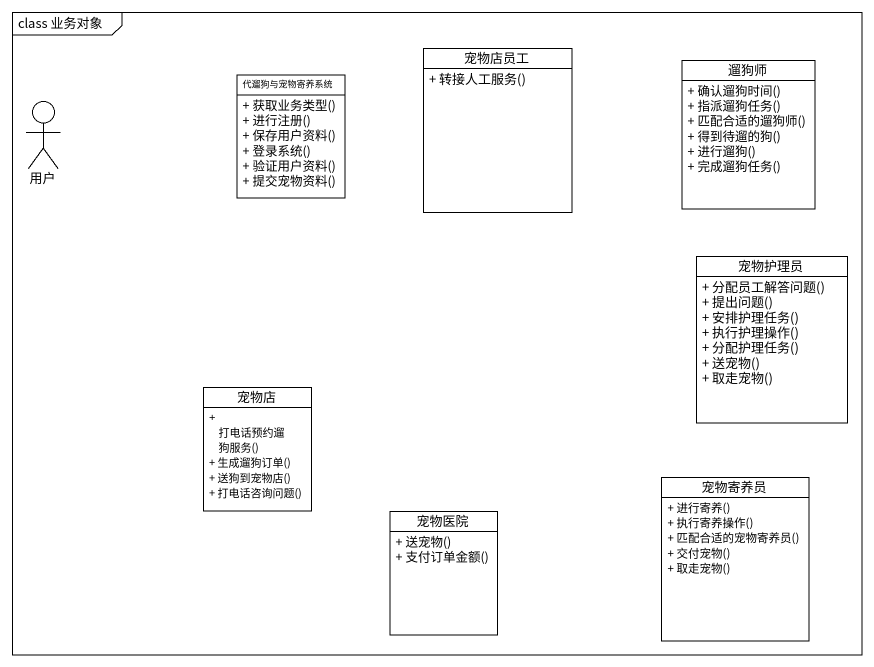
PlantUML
@startuml
mainframe class 业务对象
allowmixing
hide circle
hide empty members
skinparam classAttributeIconSize 0
class 宠物店员工 {
  + 转接人工服务()
}
class 遛狗师 {
  + 确认遛狗时间()
  + 指派遛狗任务()
  + 匹配合适的遛狗师()
  + 得到待遛的狗()
  + 进行遛狗()
  + 完成遛狗任务()
}
actor 用户
class 代遛狗与宠物寄养系统 {
  + 获取业务类型()
  + 进行注册()
  + 保存用户资料()
  + 登录系统()
  + 验证用户资料()
  + 提交宠物资料()
}
class 宠物护理员 {
  + 分配员工解答问题()
  + 提出问题()
  + 安排护理任务()
  + 执行护理操作()
  + 分配护理任务()
  + 送宠物()
  + 取走宠物()
}
class 宠物店 {
  + 打电话预约遛狗服务()
  + 生成遛狗订单()
  + 送狗到宠物店()
  + 打电话咨询问题()
}
class 宠物寄养员 {
  + 进行寄养()
  + 执行寄养操作()
  + 匹配合适的宠物寄养员()
  + 交付宠物()
  + 取走宠物()
}
class 宠物医院 {
  + 送宠物()
  + 支付订单金额()
}
@enduml
